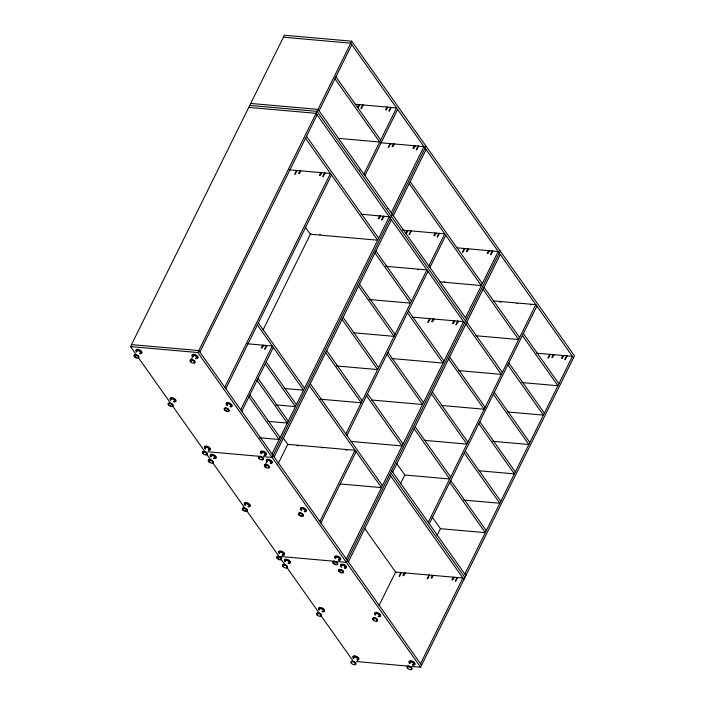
<?xml version="1.0" encoding="UTF-8"?>
<svg xmlns="http://www.w3.org/2000/svg" width="705" height="705" viewBox="0 0 705 705"><rect width="100%" height="100%" fill="white"/><g stroke="black" fill="none" stroke-linecap="round" stroke-linejoin="round"><path stroke-width="1.06" d="M390.367 144.172L390.94 144.164M383.74 216.805L384.313 216.805M414.76 146.305L415.421 146.296M417.739 269.654L418.391 269.645M404.811 573.517L405.578 573.509M517.021 303.529L517.673 303.529M453.712 577.756L454.364 577.748M135.607 353.769L130.531 346.596L284.406 35.25L351.716 41.19L574.469 355.866L420.594 667.212L411.905 666.445M190.888 360.149L193.055 355.761M420.594 667.212L197.841 352.544L351.716 41.19M199.868 352.051L317.118 114.818M319.065 110.87L351.795 44.653M296.523 170.469L294.681 174.197L295.183 174.241L297.025 170.513M299.916 170.769L298.559 173.509L299.458 173.589L300.815 170.848M320.775 172.61L319.427 175.351L320.326 175.43L321.674 172.69M324.564 172.945L322.723 176.673L323.225 176.717L325.067 172.989M358.88 104.587L357.532 107.327L358.431 107.407L359.779 104.666M362.67 104.922L360.828 108.649L361.33 108.693L363.172 104.966M224.772 387.239L330.425 173.456L289.173 169.817M225.82 388.728L331.482 174.946M263.088 329.905L310.764 233.434M262.621 345.133L261.264 347.873L262.163 347.953L263.52 345.212M266.402 345.459L264.56 349.187L265.071 349.239L266.913 345.512M386.93 107.063L385.573 109.804L386.472 109.883L387.829 107.142M240.731 409.781L272.262 345.979L247.296 343.776M390.711 107.398L388.869 111.126L389.38 111.17L391.222 107.442M241.789 411.271L273.32 347.468M363.851 174.135L396.58 107.918L355.32 104.278M364.899 175.624L397.629 109.407M390.032 143.573L388.191 147.301L388.693 147.345L390.535 143.626M393.425 143.873L392.068 146.614L392.967 146.693L394.324 143.952M379.616 215.88L378.259 218.62L379.158 218.7L380.515 215.959M414.293 145.724L412.936 148.464L413.835 148.543L415.192 145.803M383.397 216.215L381.555 219.942L382.066 219.986L383.908 216.259M418.074 146.05L416.232 149.777L416.743 149.821L418.585 146.102M265.142 465.036L267.31 460.656M272.015 453.967L389.266 216.735L361.039 214.241M391.213 212.787L423.934 146.569L380.515 142.736M425.97 146.085L272.086 457.43L263.406 456.664M274.113 456.946L391.363 219.704M393.32 215.756L426.04 149.548M278.096 463.855L287.746 444.326L355.056 450.275L319.841 521.533M407.049 230.526L405.692 233.267L406.591 233.346L407.948 230.606M410.83 230.861L408.988 234.589L409.499 234.633L411.341 230.905M435.091 233.002L433.742 235.743L434.632 235.823L435.99 233.082M438.88 233.337L437.038 237.065L437.541 237.109L439.382 233.381M345.855 433.927L426.913 269.927L385.661 266.279M428.869 265.979L444.74 233.857L402.405 230.121M346.913 435.417L427.97 271.407M429.918 267.459L445.789 235.338M320.89 523.022L356.104 451.755M429.609 318.634L427.768 322.361L428.27 322.405L430.112 318.678M464.287 248.468L462.445 252.196L462.947 252.24L464.789 248.512M433.002 318.933L431.645 321.674L432.544 321.753L433.901 319.012M467.679 248.768L466.322 251.509L467.221 251.588L468.578 248.847M453.87 320.775L452.513 323.516L453.412 323.595L454.76 320.854M488.547 250.61L487.19 253.351L488.089 253.43L489.437 250.689M457.651 321.11L455.809 324.838L456.311 324.882L458.162 321.154M492.328 250.945L490.486 254.672L490.988 254.717L492.83 250.989M346.261 558.862L463.511 321.621L412.487 317.118M465.467 317.682L498.188 251.465L456.937 247.816M500.215 250.98L346.34 562.326L337.66 561.559M348.367 561.832L390.737 476.104M392.694 472.156L500.294 254.435M400.405 483.93L404.793 475.064M379.017 605.586L395.575 572.081L462.885 578.021L420.515 663.758M400.933 572.557L399.092 576.285L399.603 576.329L401.445 572.601M428.235 522.379L535.844 304.648L493.156 300.885M404.326 572.857L402.978 575.597L403.868 575.677L405.225 572.936M429.292 523.859L536.893 306.137M437.012 535.633L440.413 528.741M428.984 575.033L427.142 578.761L427.644 578.805L429.486 575.077M432.376 575.333L431.019 578.074L431.918 578.153L433.275 575.412M549.759 354.351L547.908 358.078L548.42 358.122L550.261 354.395M553.152 354.65L551.795 357.391L552.694 357.47L554.042 354.73M453.236 577.175L451.887 579.915L452.786 579.995L454.135 577.254M562.793 355.505L561.444 358.246L562.334 358.325L563.692 355.584M457.025 577.51L455.183 581.237L455.686 581.281L457.527 577.554M566.582 355.84L564.74 359.568L565.243 359.612L567.084 355.884M464.842 574.082L572.442 356.351L536.329 353.161M566.935 356.377L567.375 356.369M320.211 234.412L319.638 234.439M444.749 281.621L444.176 281.639M297.131 445.56L297.924 445.921M283.428 37.224L350.738 43.164L573.5 357.84M250.707 103.441L318.017 109.381L466.516 319.162M249.729 105.415L317.038 111.355L465.538 321.136M248.75 107.389L316.06 113.329L464.569 323.11M338.47 138.374L379.722 142.013L334.937 78.748M359.832 169.887L360.334 169.931M387.195 208.539L387.697 208.583M440.087 281.912L481.339 285.56L409.191 183.635M369.244 299.502L410.495 303.141L374.945 252.928M475.928 335.747L518.616 339.51L483.066 289.297M353.91 332.813L394.077 336.356L358.537 286.142M392.006 358.563L443.031 363.066L407.49 312.853M458.699 370.61L501.387 374.373L465.838 324.159M131.5 344.622L198.81 350.57L421.572 665.238M130.531 346.596L197.841 352.544M336.408 365.93L377.66 369.579L342.119 319.356M521.806 382.542L557.919 385.732L522.379 335.518M284.009 388.446L303.547 390.165L257.36 324.917M441.471 405.472L484.15 409.235L448.609 359.021M507.283 411.923L543.405 415.113L507.856 364.899M371.526 399.999L422.551 404.503L387.001 354.289M319.991 399.153L361.242 402.793L325.701 352.579M275.875 404.89L295.421 406.609L265.195 363.912M267.75 421.334L287.287 423.053L257.061 380.356M492.769 441.304L528.882 444.494L493.333 394.28M424.243 440.334L466.922 444.097L431.372 393.883M351.046 441.436L402.07 445.948L366.521 395.725M259.625 437.779L279.162 439.497L248.936 396.8M479.338 470.781L514.359 473.875L478.81 423.661M208.037 451.773L260.145 456.373M340.233 483.965L381.484 487.604L309.336 385.688M463.723 500.065L499.836 503.255L464.295 453.042M281.207 556.571L334.399 561.268M356.545 661.563L408.653 666.163M530.557 304.613L531.085 304.86M458.761 321.832L458.179 321.85M321.727 447.754L322.167 447.931M500.964 302.11L500.206 302.119M263.864 345.785L263.097 345.785M489.887 251.35L489.067 251.35M436.439 233.743L435.619 233.743M346.754 450.16L345.935 450.16M434.421 319.753L433.531 319.673M523.348 333.544L558.898 383.758M335.915 76.775L380.7 140.039M410.169 181.67L482.317 283.586M484.044 287.323L519.585 337.536M508.825 362.925L544.375 413.139M466.807 322.185L502.357 372.399M494.311 392.306L529.852 442.52M306.499 136.303L378.638 238.219M305.521 138.277L377.668 240.194L310.359 234.254L305.3 227.098M375.924 250.954L411.473 301.167M449.579 357.047L485.128 407.261M408.459 310.879L444.009 361.092M479.788 421.687L515.337 471.901M359.506 284.168L395.056 334.382M432.35 391.91L467.9 442.123M465.265 451.068L500.814 501.281M387.979 352.315L423.529 402.529M343.088 317.391L378.638 367.605M415.122 426.772L450.671 476.985M414.143 428.746L449.693 478.959L404.82 475.003L396.571 463.344M450.742 480.449L486.291 530.662M449.772 482.423L485.322 532.636L440.449 528.679L432.191 517.021M367.499 393.751L403.048 443.974M326.671 350.605L362.22 400.819M391.636 470.676L465.89 575.562M390.658 472.65L464.912 577.536M389.689 474.624L463.943 579.51M310.306 383.714L382.454 485.63M258.33 322.943L304.525 388.191M266.164 361.938L296.391 404.635M364.899 528.741L395.998 572.672M258.039 378.382L288.266 421.079M283.163 437.858L288.23 445.005M249.914 394.826L280.141 437.523M138.145 357.356L169.879 402.185M172.417 405.763L204.15 450.592M206.688 454.179L210.495 459.554M212.399 462.251L244.133 507.071M246.671 510.658L278.396 555.487M280.934 559.074L284.75 564.449M286.653 567.137L318.378 611.966M320.916 615.553L352.65 660.374M227.274 404.899A2.062 0.943 26.3 0 1 227.935 403.806A2.062 0.943 26.3 0 1 230.464 404.978A2.062 0.943 26.3 0 1 230.244 406.283M224.983 408.451A2.062 0.943 26.3 0 1 226.878 408.433M227.362 408.662A2.062 0.943 26.3 0 1 228.649 409.896M227.398 405.807A3.164 1.454 26.3 0 1 226.816 403.189A3.164 1.454 26.3 0 1 231.266 404.943A3.164 1.454 26.3 0 1 230.306 406.952M226.649 404.273A3.164 1.454 26.3 0 1 229.354 402.969A3.164 1.454 26.3 0 1 231.689 406.265M224.604 409.164A2.617 1.199 26.3 0 1 225.609 407.86A2.617 1.199 26.3 0 1 228.773 409.438A2.617 1.199 26.3 0 1 228.314 411.006M227.186 410.865A2.617 1.199 26.3 0 1 226.561 410.645M225.944 410.345A2.617 1.199 26.3 0 1 225.397 409.975M261.934 453.632A2.062 0.943 26.3 0 1 262.048 452.222A2.062 0.943 26.3 0 1 264.727 453.28A2.062 0.943 26.3 0 1 264.613 454.699M259.563 456.699A2.062 0.943 26.3 0 1 259.881 456.611M260.286 456.602A2.062 0.943 26.3 0 1 263.062 458.594M261.185 453.729A3.164 1.454 26.3 0 1 261.767 451.544A3.164 1.454 26.3 0 1 266.023 453.853A3.164 1.454 26.3 0 1 263.961 455.236M261.026 452.68A3.164 1.454 26.3 0 1 262.04 450.997A3.164 1.454 26.3 0 1 265.908 452.804A3.164 1.454 26.3 0 1 265.574 454.804M263.124 459.325A2.617 1.199 26.3 0 1 261.555 459.281M259.766 458.382A2.617 1.199 26.3 0 1 259.308 457.986M258.973 457.571A2.617 1.199 26.3 0 1 261.088 456.514A2.617 1.199 26.3 0 1 263.414 459.14M193.02 356.281A2.062 0.943 26.3 0 1 194.298 355.549A2.062 0.943 26.3 0 1 196.625 357.003A2.062 0.943 26.3 0 1 195.743 357.981M192.782 360.132A2.062 0.943 26.3 0 1 194.307 362.273M191.416 359.894A2.062 0.943 26.3 0 1 191.822 359.894M192.721 357.012A3.164 1.454 26.3 0 1 193.302 354.835A3.164 1.454 26.3 0 1 197.559 357.135A3.164 1.454 26.3 0 1 195.496 358.519M192.994 356.466A3.164 1.454 26.3 0 1 193.17 354.307A3.164 1.454 26.3 0 1 197.285 355.928A3.164 1.454 26.3 0 1 197.109 358.087M191.302 361.674A2.617 1.199 26.3 0 1 190.879 359.603A2.617 1.199 26.3 0 1 194.421 360.854A2.617 1.199 26.3 0 1 194.227 362.705M170.971 399.347A2.062 0.943 26.3 0 1 173.888 399.612A2.062 0.943 26.3 0 1 173.747 401.339M172.39 404.635A2.062 0.943 26.3 0 1 172.302 405.631M168.847 404.018A2.062 0.943 26.3 0 1 168.803 403.736M168.892 403.498A2.062 0.943 26.3 0 1 172.099 404.309M170.725 400.369A3.164 1.454 26.3 0 1 171.306 398.184A3.164 1.454 26.3 0 1 175.554 400.493A3.164 1.454 26.3 0 1 173.5 401.876M170.302 398.836A3.164 1.454 26.3 0 1 174.012 398.369A3.164 1.454 26.3 0 1 175.104 401.445M170.998 399.823A3.164 1.454 26.3 0 1 170.557 399.321M168.847 404.626A2.617 1.199 26.3 0 1 169.174 402.907A2.617 1.199 26.3 0 1 172.558 404.344A2.617 1.199 26.3 0 1 172.231 406.054M171.095 405.913A2.617 1.199 26.3 0 1 170.469 405.692M205.56 448.362A2.062 0.943 26.3 0 1 206.221 447.261A2.062 0.943 26.3 0 1 208.75 448.442A2.062 0.943 26.3 0 1 208.53 449.746M203.181 452.143A2.062 0.943 26.3 0 1 203.472 451.746M204.661 451.738A2.062 0.943 26.3 0 1 205.649 452.125M206.098 452.399A2.062 0.943 26.3 0 1 206.759 453.042M206.926 453.359A2.062 0.943 26.3 0 1 206.882 453.87M205.684 449.261A3.164 1.454 26.3 0 1 205.102 446.644A3.164 1.454 26.3 0 1 209.552 448.398A3.164 1.454 26.3 0 1 208.592 450.407M204.67 447.243A3.164 1.454 26.3 0 1 208.019 446.591A3.164 1.454 26.3 0 1 209.967 449.719M202.705 452.222A2.617 1.199 26.3 0 1 204.688 451.456A2.617 1.199 26.3 0 1 207.446 453.562A2.617 1.199 26.3 0 1 205.472 454.328M341.52 566.062A2.062 0.943 26.3 0 1 342.806 565.331A2.062 0.943 26.3 0 1 345.124 566.785A2.062 0.943 26.3 0 1 344.251 567.763M339.528 570.768A2.062 0.943 26.3 0 1 341.29 569.913M341.775 570.142A2.062 0.943 26.3 0 1 343.018 571.896M341.81 567.278A3.164 1.454 26.3 0 1 341.229 564.661A3.164 1.454 26.3 0 1 345.679 566.423A3.164 1.454 26.3 0 1 344.719 568.424M340.806 565.269A3.164 1.454 26.3 0 1 344.516 564.793A3.164 1.454 26.3 0 1 345.609 567.869M341.502 566.247A3.164 1.454 26.3 0 1 341.061 565.754M339.352 571.05A2.617 1.199 26.3 0 1 339.528 569.358A2.617 1.199 26.3 0 1 342.771 570.504A2.617 1.199 26.3 0 1 343.159 572.398M341.599 572.345A2.617 1.199 26.3 0 1 340.973 572.125M340.365 571.817A2.617 1.199 26.3 0 1 339.81 571.455M301.361 509.477A2.062 0.943 26.3 0 1 302.639 508.746A2.062 0.943 26.3 0 1 304.965 510.2A2.062 0.943 26.3 0 1 304.093 511.178M299.149 513.575A2.062 0.943 26.3 0 1 299.237 513.346M300.171 513.09A2.062 0.943 26.3 0 1 301.617 513.557M302.066 513.839A2.062 0.943 26.3 0 1 302.445 514.148M302.727 514.474A2.062 0.943 26.3 0 1 302.85 515.311M301.652 510.693A3.164 1.454 26.3 0 1 301.07 508.076A3.164 1.454 26.3 0 1 305.521 509.838A3.164 1.454 26.3 0 1 304.56 511.839M300.638 508.684A3.164 1.454 26.3 0 1 304.357 508.208A3.164 1.454 26.3 0 1 305.45 511.284M301.335 509.662A3.164 1.454 26.3 0 1 300.903 509.169M298.673 513.663A2.617 1.199 26.3 0 1 300.656 512.896A2.617 1.199 26.3 0 1 303.414 514.994A2.617 1.199 26.3 0 1 301.44 515.76M300.198 515.232A2.617 1.199 26.3 0 1 299.643 514.87M354.069 658.144A2.062 0.943 26.3 0 1 354.73 657.042A2.062 0.943 26.3 0 1 357.25 658.223A2.062 0.943 26.3 0 1 357.03 659.527M355.179 663.819A2.062 0.943 26.3 0 1 354.862 663.907M351.769 661.695A2.062 0.943 26.3 0 1 353.663 661.678A2.062 0.943 26.3 0 1 355.435 663.141M353.602 658.558A3.164 1.454 26.3 0 1 353.981 656.381A3.164 1.454 26.3 0 1 358.202 658.355A3.164 1.454 26.3 0 1 357.091 660.188M353.443 657.518A3.164 1.454 26.3 0 1 354.677 655.844A3.164 1.454 26.3 0 1 358.598 657.968A3.164 1.454 26.3 0 1 357.364 659.642M351.39 662.4A2.617 1.199 26.3 0 1 352.403 661.105A2.617 1.199 26.3 0 1 355.567 662.674A2.617 1.199 26.3 0 1 355.108 664.251M279.647 552.932A2.062 0.943 26.3 0 1 280.925 552.2A2.062 0.943 26.3 0 1 283.251 553.654A2.062 0.943 26.3 0 1 282.37 554.641M279.409 556.783A2.062 0.943 26.3 0 1 280.934 558.933M278.308 558.272A2.062 0.943 26.3 0 1 277.929 557.963M277.726 556.633A2.062 0.943 26.3 0 1 278.916 556.624M279.356 553.672A3.164 1.454 26.3 0 1 279.929 551.486A3.164 1.454 26.3 0 1 284.185 553.795A3.164 1.454 26.3 0 1 282.123 555.179M279.621 553.125A3.164 1.454 26.3 0 1 279.797 550.957A3.164 1.454 26.3 0 1 283.912 552.579A3.164 1.454 26.3 0 1 283.736 554.747M277.929 558.325A2.617 1.199 26.3 0 1 277.506 556.254A2.617 1.199 26.3 0 1 281.048 557.505A2.617 1.199 26.3 0 1 280.854 559.356M279.092 558.995A2.617 1.199 26.3 0 1 278.484 558.695M211.35 456.532A2.062 0.943 26.3 0 1 213.113 455.686A2.062 0.943 26.3 0 1 214.637 457.827M214.311 457.915A2.062 0.943 26.3 0 1 213.906 457.924A3.164 1.454 26.3 0 0 216.144 456.849A3.164 1.454 26.3 0 0 212.672 454.364A3.164 1.454 26.3 0 0 210.46 455.421M209.015 460.603A2.062 0.943 26.3 0 1 211.192 460.18A2.062 0.943 26.3 0 1 212.469 462.216M210.892 456.955A3.164 1.454 26.3 0 1 211.465 454.769A3.164 1.454 26.3 0 1 215.721 457.078A3.164 1.454 26.3 0 1 213.659 458.462M211.156 456.408A3.164 1.454 26.3 0 1 210.725 455.906M209.006 461.211A2.617 1.199 26.3 0 1 209.341 459.493A2.617 1.199 26.3 0 1 212.725 460.929A2.617 1.199 26.3 0 1 212.39 462.639M210.628 462.277A2.617 1.199 26.3 0 1 210.019 461.978M319.691 609.737A2.062 0.943 26.3 0 1 320.352 608.635A2.062 0.943 26.3 0 1 322.881 609.816A2.062 0.943 26.3 0 1 322.661 611.12M317.356 613.799A2.062 0.943 26.3 0 1 317.611 613.121M318.792 613.112A2.062 0.943 26.3 0 1 320.229 613.773M320.608 614.09A2.062 0.943 26.3 0 1 320.89 614.416M319.233 610.151A3.164 1.454 26.3 0 1 319.814 607.966A3.164 1.454 26.3 0 1 324.062 610.274A3.164 1.454 26.3 0 1 322.009 611.658M319.065 609.102A3.164 1.454 26.3 0 1 320.299 607.437A3.164 1.454 26.3 0 1 324.23 609.561A3.164 1.454 26.3 0 1 322.987 611.235M316.836 613.597A2.617 1.199 26.3 0 1 319.753 613.2A2.617 1.199 26.3 0 1 321.163 615.747M320.731 615.844A2.617 1.199 26.3 0 1 320.202 615.826M317.805 614.804A2.617 1.199 26.3 0 1 317.347 614.408M335.906 558.201A2.062 0.943 26.3 0 1 336.567 557.1A2.062 0.943 26.3 0 1 339.087 558.281A2.062 0.943 26.3 0 1 338.867 559.585M333.562 562.273A2.062 0.943 26.3 0 1 333.817 561.585M334.135 561.497A2.062 0.943 26.3 0 1 334.54 561.497M335.007 561.577A2.062 0.943 26.3 0 1 336.435 562.246M336.814 562.555A2.062 0.943 26.3 0 1 337.105 562.881M335.439 558.624A3.164 1.454 26.3 0 1 336.021 556.439A3.164 1.454 26.3 0 1 340.277 558.739A3.164 1.454 26.3 0 1 338.215 560.123M335.28 557.576A3.164 1.454 26.3 0 1 336.514 555.901A3.164 1.454 26.3 0 1 340.436 558.034A3.164 1.454 26.3 0 1 339.202 559.699M333.051 562.07A2.617 1.199 26.3 0 1 335.959 561.665A2.617 1.199 26.3 0 1 337.369 564.22M335.183 563.947A2.617 1.199 26.3 0 1 334.575 563.648M334.02 563.277A2.617 1.199 26.3 0 1 333.562 562.872M410.151 663.097A2.062 0.943 26.3 0 1 411.923 662.242A2.062 0.943 26.3 0 1 413.438 664.392M413.121 664.48A2.062 0.943 26.3 0 1 412.716 664.48A3.164 1.454 26.3 0 0 414.945 663.405A3.164 1.454 26.3 0 0 411.482 660.92A3.164 1.454 26.3 0 0 409.27 661.986M407.816 667.159A2.062 0.943 26.3 0 1 410.002 666.736A2.062 0.943 26.3 0 1 411.271 668.772M409.693 663.511A3.164 1.454 26.3 0 1 410.275 661.334A3.164 1.454 26.3 0 1 414.522 663.634A3.164 1.454 26.3 0 1 412.469 665.018M409.966 662.964A3.164 1.454 26.3 0 1 409.526 662.462M407.816 667.767A2.617 1.199 26.3 0 1 408.142 666.049A2.617 1.199 26.3 0 1 411.526 667.485A2.617 1.199 26.3 0 1 411.2 669.204M245.728 505.168A2.062 0.943 26.3 0 1 245.842 503.758A2.062 0.943 26.3 0 1 248.521 504.815A2.062 0.943 26.3 0 1 248.407 506.225M243.058 508.631A2.062 0.943 26.3 0 1 243.674 508.138M244.08 508.138A2.062 0.943 26.3 0 1 246.847 510.12M244.979 505.265A3.164 1.454 26.3 0 1 245.56 503.079A3.164 1.454 26.3 0 1 249.808 505.379A3.164 1.454 26.3 0 1 247.755 506.763M244.811 504.216A3.164 1.454 26.3 0 1 245.833 502.533A3.164 1.454 26.3 0 1 249.702 504.339A3.164 1.454 26.3 0 1 249.358 506.331M246.909 510.861A2.617 1.199 26.3 0 1 245.349 510.808M244.106 510.279A2.617 1.199 26.3 0 1 243.56 509.918M242.767 509.098A2.617 1.199 26.3 0 1 244.873 508.041A2.617 1.199 26.3 0 1 247.208 510.667M375.615 614.372A2.062 0.943 26.3 0 1 376.893 613.641A2.062 0.943 26.3 0 1 379.219 615.086A2.062 0.943 26.3 0 1 378.338 616.073M374.884 618.065A2.062 0.943 26.3 0 1 376.849 619.202A2.062 0.943 26.3 0 1 376.902 620.365M375.324 615.104A3.164 1.454 26.3 0 1 375.897 612.918A3.164 1.454 26.3 0 1 380.154 615.227A3.164 1.454 26.3 0 1 378.091 616.611M375.589 614.557A3.164 1.454 26.3 0 1 375.765 612.389A3.164 1.454 26.3 0 1 379.88 614.011A3.164 1.454 26.3 0 1 379.704 616.179M373.897 619.757A2.617 1.199 26.3 0 1 373.615 617.659A2.617 1.199 26.3 0 1 377.281 619.219A2.617 1.199 26.3 0 1 376.294 620.779M267.442 461.484A2.062 0.943 26.3 0 1 268.103 460.391A2.062 0.943 26.3 0 1 270.623 461.563A2.062 0.943 26.3 0 1 270.403 462.868M265.353 464.877A2.062 0.943 26.3 0 1 267.97 465.529M268.349 465.846A2.062 0.943 26.3 0 1 268.808 466.481M266.975 461.907A3.164 1.454 26.3 0 1 267.345 459.722A3.164 1.454 26.3 0 1 271.575 461.696A3.164 1.454 26.3 0 1 270.464 463.537M266.816 460.858A3.164 1.454 26.3 0 1 268.279 459.219A3.164 1.454 26.3 0 1 272.165 461.643A3.164 1.454 26.3 0 1 270.024 462.868M264.763 465.749A2.617 1.199 26.3 0 1 267.186 464.807A2.617 1.199 26.3 0 1 268.905 467.503M266.719 467.23A2.617 1.199 26.3 0 1 266.111 466.93M265.556 466.56A2.617 1.199 26.3 0 1 265.098 466.164M285.604 561.427A2.062 0.943 26.3 0 1 286.265 560.325A2.062 0.943 26.3 0 1 288.786 561.506A2.062 0.943 26.3 0 1 288.565 562.81M283.304 564.978A2.062 0.943 26.3 0 1 285.199 564.961M285.684 565.19A2.062 0.943 26.3 0 1 286.97 566.423M285.137 561.85A3.164 1.454 26.3 0 1 285.719 559.664A3.164 1.454 26.3 0 1 289.975 561.964A3.164 1.454 26.3 0 1 287.913 563.348M284.979 560.801A3.164 1.454 26.3 0 1 287.684 559.497A3.164 1.454 26.3 0 1 290.011 562.784M282.925 565.683A2.617 1.199 26.3 0 1 283.939 564.388A2.617 1.199 26.3 0 1 287.102 565.956A2.617 1.199 26.3 0 1 286.644 567.534M137.096 351.645A2.062 0.943 26.3 0 1 137.757 350.544A2.062 0.943 26.3 0 1 140.286 351.724A2.062 0.943 26.3 0 1 140.066 353.029M134.761 355.717A2.062 0.943 26.3 0 1 135.007 355.029M135.334 354.941A2.062 0.943 26.3 0 1 135.739 354.941M136.197 355.02A2.062 0.943 26.3 0 1 137.634 355.69M138.013 355.999A2.062 0.943 26.3 0 1 138.295 356.325M136.638 352.059A3.164 1.454 26.3 0 1 137.219 349.883A3.164 1.454 26.3 0 1 141.467 352.183A3.164 1.454 26.3 0 1 139.414 353.566M136.47 351.019A3.164 1.454 26.3 0 1 137.704 349.345A3.164 1.454 26.3 0 1 141.635 351.469A3.164 1.454 26.3 0 1 140.392 353.143M134.241 355.514A2.617 1.199 26.3 0 1 137.158 355.108A2.617 1.199 26.3 0 1 138.568 357.664M136.382 357.391A2.617 1.199 26.3 0 1 135.765 357.082M135.21 356.721A2.617 1.199 26.3 0 1 134.752 356.316M224.666 410.125A2.617 1.199 26.3 0 0 228.773 411.279A2.617 1.199 26.3 0 0 226.129 408.548A2.617 1.199 26.3 0 0 224.666 410.125M259.035 458.532A2.617 1.199 26.3 0 0 263.141 459.686A2.617 1.199 26.3 0 0 260.506 456.963A2.617 1.199 26.3 0 0 259.035 458.532M190.57 361.815A2.617 1.199 26.3 0 0 194.677 362.969A2.617 1.199 26.3 0 0 192.042 360.246A2.617 1.199 26.3 0 0 190.57 361.815M168.574 405.172A2.617 1.199 26.3 0 0 172.681 406.327A2.617 1.199 26.3 0 0 170.037 403.595A2.617 1.199 26.3 0 0 168.574 405.172M202.952 453.579A2.617 1.199 26.3 0 0 207.059 454.734A2.617 1.199 26.3 0 0 204.415 452.011A2.617 1.199 26.3 0 0 202.952 453.579M339.079 571.596A2.617 1.199 26.3 0 0 343.185 572.751A2.617 1.199 26.3 0 0 340.541 570.028A2.617 1.199 26.3 0 0 339.079 571.596M298.92 515.011A2.617 1.199 26.3 0 0 303.027 516.166A2.617 1.199 26.3 0 0 300.383 513.443A2.617 1.199 26.3 0 0 298.92 515.011M351.451 663.361A2.617 1.199 26.3 0 0 355.558 664.515A2.617 1.199 26.3 0 0 352.914 661.792A2.617 1.199 26.3 0 0 351.451 663.361M277.197 558.475A2.617 1.199 26.3 0 0 281.304 559.629A2.617 1.199 26.3 0 0 278.669 556.897A2.617 1.199 26.3 0 0 277.197 558.475M208.733 461.757A2.617 1.199 26.3 0 0 212.84 462.912A2.617 1.199 26.3 0 0 210.205 460.18A2.617 1.199 26.3 0 0 208.733 461.757M317.083 614.954A2.617 1.199 26.3 0 0 321.189 616.108A2.617 1.199 26.3 0 0 318.545 613.385A2.617 1.199 26.3 0 0 317.083 614.954M333.289 563.418A2.617 1.199 26.3 0 0 337.395 564.582A2.617 1.199 26.3 0 0 334.752 561.85A2.617 1.199 26.3 0 0 333.289 563.418M407.543 668.314A2.617 1.199 26.3 0 0 411.649 669.468A2.617 1.199 26.3 0 0 409.006 666.745A2.617 1.199 26.3 0 0 407.543 668.314M242.828 510.059A2.617 1.199 26.3 0 0 246.935 511.213A2.617 1.199 26.3 0 0 244.291 508.49A2.617 1.199 26.3 0 0 242.828 510.059M373.165 619.907A2.617 1.199 26.3 0 0 377.272 621.061A2.617 1.199 26.3 0 0 374.637 618.338A2.617 1.199 26.3 0 0 373.165 619.907M264.824 466.71A2.617 1.199 26.3 0 0 268.931 467.864A2.617 1.199 26.3 0 0 266.287 465.133A2.617 1.199 26.3 0 0 264.824 466.71M282.987 566.644A2.617 1.199 26.3 0 0 287.094 567.798A2.617 1.199 26.3 0 0 284.45 565.075A2.617 1.199 26.3 0 0 282.987 566.644M134.488 356.862A2.617 1.199 26.3 0 0 138.594 358.017A2.617 1.199 26.3 0 0 135.95 355.294A2.617 1.199 26.3 0 0 134.488 356.862"/></g></svg>
